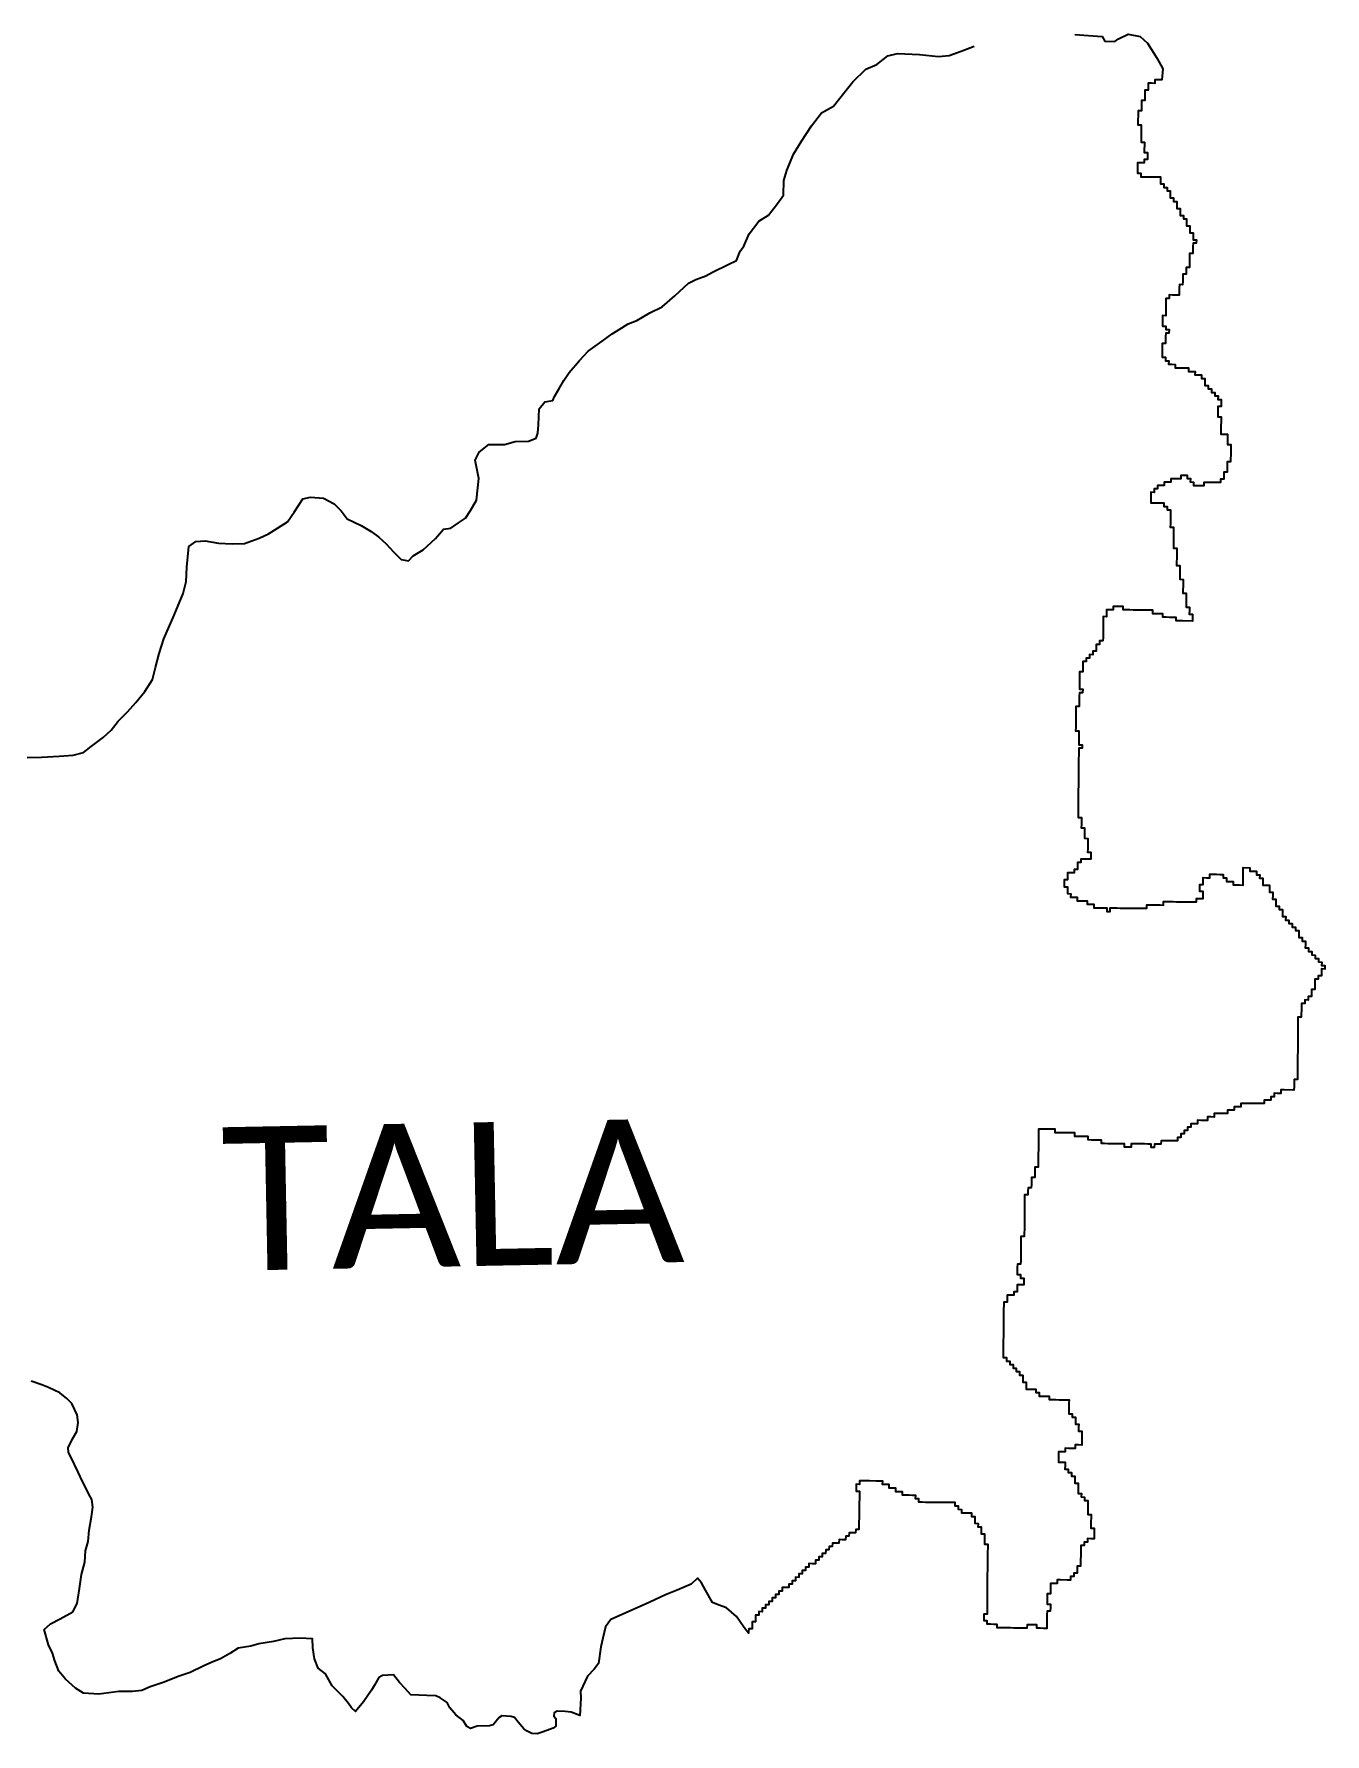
# Model space of a CAD drawing. Header units: metres. Extents: x 0 to 561379, y 0 to 4092696.
# Drawn here: x 295505 to 312149, y 2012090 to 2034008 of the extents above; entities that cross this region are included whole.
import ezdxf

# ---------------------------------------------------------------- set-up
doc = ezdxf.new("R2010")
doc.units = ezdxf.units.M
doc.layers.add('TALUKA BOUNDRY', color=150, linetype='Continuous')
doc.layers.add('TALUKA NAME', color=5, linetype='Continuous')
doc.styles.get("Standard").update_dxf_attribs({"font": 'calibri.ttf'})

msp = doc.modelspace()

# ---------------------------------------------------------------- linework, layer by layer
at = {"layer": 'TALUKA BOUNDRY'}
for points in [[(295417, 2024682), (295604, 2024683), (295830, 2024697), (296011, 2024710), (296144, 2024744), (296244, 2024823), (296398, 2024937), (296498, 2025033), (296590, 2025148), (296710, 2025268), (296816, 2025391), (296936, 2025529), (297034, 2025685), (297072, 2025841), (297119, 2026019), (297178, 2026210), (297314, 2026517), (297430, 2026794), (297466, 2026948), (297476, 2027134), (297502, 2027400), (297590, 2027465), (297714, 2027472), (297884, 2027444), (298062, 2027436), (298218, 2027440), (298408, 2027506), (298530, 2027564), (298644, 2027637), (298775, 2027719), (298861, 2027845), (298973, 2028013), (299072, 2028035), (299236, 2028022), (299374, 2027949), (299466, 2027859), (299541, 2027758), (299722, 2027673), (299851, 2027595), (299952, 2027523), (300047, 2027433), (300139, 2027331), (300237, 2027233), (300333, 2027214), (300393, 2027281), (300521, 2027357), (300681, 2027503), (300784, 2027625), (300878, 2027639), (300977, 2027706), (301069, 2027767), (301132, 2027864), (301212, 2028000), (301238, 2028278), (301195, 2028515), (301244, 2028615), (301370, 2028715), (301573, 2028716), (301707, 2028756), (301879, 2028760), (301981, 2028797), (301999, 2028862), (302008, 2028969), (302019, 2029176), (302091, 2029267), (302196, 2029284), (302216, 2029334), (302273, 2029428), (302334, 2029540), (302403, 2029643), (302537, 2029798), (302649, 2029921), (302831, 2030050), (302959, 2030142), (303050, 2030200), (303167, 2030273), (303278, 2030316), (303352, 2030357), (303446, 2030415), (303602, 2030491), (303767, 2030634), (303944, 2030796), (304038, 2030843), (304166, 2030892), (304251, 2030938), (304456, 2031037), (304564, 2031089), (304610, 2031207), (304656, 2031273), (304725, 2031430), (304851, 2031594), (304974, 2031673), (305091, 2031823), (305166, 2031931), (305173, 2032118), (305211, 2032248), (305298, 2032460), (305402, 2032625), (305528, 2032825), (305657, 2032992), (305811, 2033077), (305957, 2033263), (306060, 2033390), (306228, 2033557), (306370, 2033617), (306513, 2033728), (306637, 2033757), (306920, 2033742), (307168, 2033719), (307304, 2033732), (307457, 2033787), (307625, 2033850)], [(308924, 2034003), (309277, 2033976), (309310, 2033914), (309440, 2033912), (309489, 2033947), (309611, 2034008), (309766, 2033977), (309861, 2033890), (309987, 2033692), (310059, 2033561), (310047, 2033416), (310042, 2033416), (309956, 2033417), (309956, 2033372), (309913, 2033373), (309870, 2033373), (309870, 2033328), (309870, 2033284), (309827, 2033284), (309826, 2033239), (309826, 2033195), (309826, 2033150), (309783, 2033150), (309783, 2033106), (309782, 2033061), (309782, 2033016), (309739, 2033017), (309739, 2032972), (309738, 2032883), (309737, 2032838), (309780, 2032838), (309779, 2032793), (309779, 2032748), (309779, 2032703), (309778, 2032659), (309778, 2032614), (309820, 2032614), (309820, 2032569), (309819, 2032524), (309819, 2032480), (309862, 2032479), (309861, 2032434), (309861, 2032390), (309818, 2032390), (309818, 2032346), (309775, 2032346), (309732, 2032346), (309732, 2032302), (309731, 2032257), (309731, 2032212), (309774, 2032212), (309773, 2032167), (309816, 2032167), (309987, 2032165), (310029, 2032165), (310029, 2032120), (310028, 2032075), (310071, 2032075), (310071, 2032030), (310113, 2032030), (310113, 2031985), (310155, 2031985), (310155, 2031940), (310155, 2031895), (310197, 2031895), (310197, 2031850), (310239, 2031850), (310239, 2031805), (310239, 2031760), (310281, 2031760), (310281, 2031715), (310280, 2031670), (310323, 2031670), (310323, 2031625), (310365, 2031625), (310365, 2031580), (310364, 2031536), (310407, 2031535), (310407, 2031490), (310406, 2031446), (310449, 2031445), (310448, 2031401), (310448, 2031356), (310491, 2031356), (310490, 2031311), (310448, 2031311), (310447, 2031267), (310447, 2031222), (310446, 2031177), (310404, 2031178), (310403, 2031133), (310403, 2031088), (310402, 2031044), (310402, 2030999), (310359, 2030999), (310359, 2030955), (310358, 2030910), (310316, 2030910), (310315, 2030866), (310315, 2030821), (310314, 2030776), (310272, 2030777), (310271, 2030732), (310271, 2030687), (310270, 2030643), (310228, 2030643), (310185, 2030643), (310142, 2030644), (310142, 2030599), (310099, 2030600), (310099, 2030555), (310098, 2030510), (310098, 2030466), (310097, 2030421), (310097, 2030376), (310054, 2030377), (310054, 2030332), (310053, 2030287), (310053, 2030242), (310096, 2030242), (310095, 2030197), (310138, 2030197), (310137, 2030152), (310095, 2030153), (310094, 2030108), (310094, 2030063), (310093, 2030019), (310051, 2030019), (310050, 2029974), (310050, 2029930), (310049, 2029885), (310049, 2029840), (310092, 2029840), (310091, 2029795), (310134, 2029795), (310133, 2029750), (310176, 2029750), (310219, 2029749), (310218, 2029705), (310261, 2029704), (310304, 2029704), (310346, 2029703), (310389, 2029703), (310389, 2029658), (310431, 2029658), (310474, 2029657), (310473, 2029613), (310516, 2029612), (310559, 2029612), (310558, 2029567), (310601, 2029567), (310601, 2029522), (310600, 2029477), (310643, 2029477), (310642, 2029432), (310685, 2029432), (310685, 2029387), (310727, 2029387), (310727, 2029342), (310770, 2029342), (310769, 2029297), (310812, 2029296), (310811, 2029252), (310811, 2029207), (310768, 2029207), (310768, 2029163), (310767, 2029118), (310767, 2029073), (310810, 2029073), (310809, 2029028), (310808, 2028939), (310808, 2028894), (310807, 2028850), (310850, 2028849), (310893, 2028849), (310892, 2028804), (310892, 2028759), (310891, 2028715), (310934, 2028714), (310934, 2028669), (310933, 2028625), (310933, 2028580), (310932, 2028535), (310932, 2028491), (310889, 2028491), (310889, 2028446), (310888, 2028402), (310888, 2028357), (310845, 2028357), (310845, 2028313), (310844, 2028268), (310802, 2028269), (310801, 2028224), (310759, 2028224), (310716, 2028225), (310673, 2028225), (310631, 2028226), (310588, 2028226), (310587, 2028181), (310545, 2028182), (310502, 2028182), (310459, 2028183), (310460, 2028227), (310417, 2028228), (310418, 2028272), (310375, 2028273), (310375, 2028317), (310333, 2028318), (310290, 2028318), (310290, 2028274), (310247, 2028274), (310204, 2028274), (310162, 2028275), (310161, 2028230), (310118, 2028231), (310076, 2028231), (310075, 2028186), (310033, 2028187), (309990, 2028187), (309989, 2028142), (309947, 2028143), (309946, 2028098), (309904, 2028099), (309903, 2028054), (309903, 2028009), (309902, 2027965), (309945, 2027964), (309988, 2027964), (310030, 2027963), (310073, 2027963), (310073, 2027918), (310115, 2027918), (310115, 2027873), (310158, 2027873), (310157, 2027828), (310157, 2027783), (310156, 2027739), (310156, 2027694), (310155, 2027649), (310198, 2027649), (310198, 2027604), (310197, 2027559), (310197, 2027515), (310196, 2027470), (310196, 2027425), (310195, 2027381), (310238, 2027380), (310238, 2027335), (310237, 2027291), (310237, 2027246), (310236, 2027201), (310236, 2027157), (310279, 2027156), (310278, 2027112), (310278, 2027067), (310277, 2027022), (310277, 2026978), (310319, 2026977), (310319, 2026932), (310319, 2026888), (310318, 2026843), (310318, 2026798), (310360, 2026798), (310360, 2026753), (310359, 2026709), (310359, 2026664), (310359, 2026619), (310401, 2026619), (310401, 2026574), (310400, 2026529), (310443, 2026529), (310443, 2026484), (310442, 2026440), (310314, 2026441), (310271, 2026441), (310229, 2026442), (310229, 2026486), (310187, 2026487), (310144, 2026487), (310101, 2026488), (310059, 2026488), (310059, 2026533), (310016, 2026533), (309974, 2026534), (309931, 2026534), (309931, 2026579), (309889, 2026579), (309846, 2026580), (309803, 2026580), (309761, 2026580), (309675, 2026581), (309633, 2026582), (309590, 2026582), (309547, 2026582), (309548, 2026627), (309505, 2026628), (309462, 2026628), (309420, 2026628), (309419, 2026584), (309376, 2026584), (309334, 2026585), (309333, 2026540), (309333, 2026495), (309290, 2026496), (309290, 2026451), (309289, 2026406), (309289, 2026362), (309288, 2026317), (309288, 2026272), (309288, 2026227), (309287, 2026183), (309244, 2026183), (309244, 2026139), (309201, 2026139), (309201, 2026094), (309200, 2026050), (309158, 2026050), (309157, 2026005), (309115, 2026006), (309114, 2025961), (309071, 2025961), (309071, 2025917), (309028, 2025917), (309028, 2025873), (309027, 2025828), (309027, 2025783), (308984, 2025784), (308984, 2025739), (308983, 2025694), (308983, 2025649), (308983, 2025605), (308982, 2025560), (309025, 2025560), (309024, 2025515), (308982, 2025515), (308981, 2025471), (308981, 2025426), (308980, 2025381), (308980, 2025337), (308937, 2025337), (308937, 2025292), (308936, 2025248), (308936, 2025203), (308935, 2025158), (308935, 2025114), (308935, 2025069), (308934, 2025024), (308977, 2025024), (308976, 2024979), (308976, 2024934), (308975, 2024890), (308975, 2024845), (309018, 2024845), (309017, 2024800), (308975, 2024800), (308974, 2024756), (308974, 2024711), (308973, 2024666), (308973, 2024622), (308970, 2024309), (308969, 2024264), (308967, 2024041), (308967, 2023996), (308966, 2023951), (308966, 2023907), (309008, 2023906), (309008, 2023861), (309008, 2023817), (309007, 2023772), (309050, 2023772), (309049, 2023727), (309049, 2023682), (309048, 2023638), (309091, 2023637), (309091, 2023592), (309090, 2023548), (309090, 2023503), (309089, 2023458), (309132, 2023458), (309132, 2023413), (309131, 2023369), (309088, 2023369), (309046, 2023369), (309003, 2023370), (309003, 2023325), (308960, 2023326), (308960, 2023281), (308959, 2023236), (308916, 2023237), (308916, 2023192), (308873, 2023192), (308831, 2023193), (308830, 2023148), (308830, 2023103), (308787, 2023104), (308787, 2023059), (308786, 2023014), (308829, 2023014), (308828, 2022969), (308828, 2022925), (308871, 2022924), (308870, 2022879), (308913, 2022879), (308956, 2022879), (308955, 2022834), (308998, 2022834), (309040, 2022833), (309083, 2022833), (309083, 2022788), (309125, 2022788), (309168, 2022787), (309168, 2022742), (309210, 2022742), (309253, 2022742), (309296, 2022741), (309338, 2022741), (309338, 2022696), (309381, 2022696), (309381, 2022740), (309424, 2022740), (309467, 2022740), (309509, 2022739), (309552, 2022739), (309595, 2022738), (309637, 2022738), (309765, 2022737), (309808, 2022736), (309851, 2022736), (309851, 2022780), (309894, 2022780), (309937, 2022780), (309979, 2022779), (310022, 2022779), (310065, 2022778), (310065, 2022823), (310108, 2022823), (310150, 2022822), (310193, 2022822), (310236, 2022821), (310279, 2022821), (310492, 2022819), (310492, 2022863), (310535, 2022863), (310578, 2022863), (310578, 2022907), (310579, 2022952), (310536, 2022952), (310536, 2022997), (310537, 2023042), (310580, 2023041), (310580, 2023086), (310580, 2023131), (310623, 2023130), (310666, 2023130), (310666, 2023175), (310709, 2023174), (310752, 2023174), (310794, 2023173), (310837, 2023173), (310837, 2023128), (310879, 2023128), (310879, 2023083), (310922, 2023083), (310964, 2023082), (310964, 2023038), (311006, 2023037), (311049, 2023037), (311092, 2023036), (311092, 2023081), (311093, 2023126), (311094, 2023260), (311179, 2023259), (311179, 2023214), (311222, 2023214), (311264, 2023213), (311264, 2023169), (311307, 2023168), (311306, 2023124), (311349, 2023123), (311348, 2023079), (311348, 2023034), (311391, 2023033), (311433, 2023033), (311433, 2022988), (311433, 2022944), (311475, 2022943), (311475, 2022899), (311474, 2022854), (311517, 2022853), (311517, 2022809), (311516, 2022764), (311559, 2022764), (311558, 2022719), (311601, 2022719), (311601, 2022674), (311600, 2022629), (311643, 2022629), (311642, 2022584), (311685, 2022584), (311685, 2022539), (311727, 2022539), (311727, 2022494), (311770, 2022493), (311769, 2022449), (311812, 2022448), (311812, 2022404), (311811, 2022359), (311854, 2022359), (311853, 2022314), (311896, 2022313), (311896, 2022269), (311895, 2022224), (311938, 2022224), (311937, 2022179), (311980, 2022179), (311980, 2022134), (312022, 2022133), (312022, 2022089), (312065, 2022088), (312064, 2022044), (312107, 2022043), (312106, 2021999), (312149, 2021998), (312149, 2021953), (312106, 2021954), (312106, 2021909), (312105, 2021864), (312062, 2021865), (312062, 2021820), (312019, 2021821), (312019, 2021776), (312018, 2021731), (312018, 2021687), (311975, 2021687), (311975, 2021642), (311974, 2021598), (311932, 2021598), (311931, 2021553), (311889, 2021554), (311888, 2021509), (311845, 2021509), (311845, 2021465), (311845, 2021420), (311844, 2021375), (311844, 2021331), (311801, 2021331), (311801, 2021286), (311797, 2020929), (311797, 2020884), (311796, 2020839), (311796, 2020795), (311795, 2020750), (311795, 2020705), (311795, 2020661), (311794, 2020616), (311794, 2020571), (311793, 2020527), (311751, 2020527), (311750, 2020482), (311750, 2020438), (311749, 2020393), (311621, 2020394), (311578, 2020395), (311578, 2020350), (311535, 2020350), (311493, 2020351), (311492, 2020306), (311449, 2020307), (311449, 2020262), (311406, 2020262), (311364, 2020263), (311363, 2020218), (311321, 2020218), (311278, 2020219), (311235, 2020219), (311107, 2020220), (311064, 2020221), (311064, 2020176), (311021, 2020177), (310978, 2020177), (310978, 2020132), (310935, 2020133), (310893, 2020133), (310892, 2020088), (310850, 2020089), (310807, 2020089), (310764, 2020090), (310721, 2020090), (310721, 2020045), (310678, 2020046), (310636, 2020046), (310635, 2020002), (310592, 2020002), (310550, 2020002), (310507, 2020003), (310507, 2019958), (310464, 2019959), (310421, 2019959), (310421, 2019914), (310378, 2019915), (310378, 2019870), (310335, 2019870), (310335, 2019826), (310292, 2019826), (310291, 2019782), (310249, 2019782), (310248, 2019737), (310206, 2019738), (310163, 2019738), (310120, 2019739), (310077, 2019739), (310035, 2019739), (310034, 2019695), (309992, 2019695), (309949, 2019695), (309948, 2019651), (309906, 2019651), (309906, 2019696), (309864, 2019696), (309821, 2019697), (309778, 2019697), (309735, 2019698), (309693, 2019698), (309650, 2019698), (309650, 2019654), (309607, 2019654), (309564, 2019655), (309565, 2019699), (309522, 2019700), (309479, 2019700), (309437, 2019701), (309394, 2019701), (309351, 2019701), (309308, 2019702), (309266, 2019702), (309266, 2019747), (309223, 2019747), (309181, 2019748), (309138, 2019748), (309095, 2019749), (309096, 2019793), (309053, 2019794), (309010, 2019794), (308968, 2019795), (308925, 2019795), (308925, 2019840), (308883, 2019840), (308840, 2019841), (308797, 2019841), (308755, 2019841), (308669, 2019842), (308670, 2019887), (308627, 2019887), (308584, 2019888), (308542, 2019888), (308499, 2019889), (308456, 2019889), (308456, 2019844), (308455, 2019800), (308451, 2019397), (308409, 2019398), (308408, 2019353), (308408, 2019308), (308407, 2019264), (308365, 2019264), (308364, 2019219), (308364, 2019175), (308363, 2019130), (308321, 2019131), (308320, 2019086), (308320, 2019041), (308277, 2019042), (308277, 2018997), (308276, 2018952), (308276, 2018908), (308275, 2018863), (308275, 2018818), (308274, 2018773), (308274, 2018729), (308273, 2018684), (308273, 2018639), (308273, 2018595), (308272, 2018550), (308272, 2018505), (308229, 2018506), (308229, 2018461), (308228, 2018416), (308228, 2018372), (308227, 2018327), (308226, 2018193), (308225, 2018148), (308183, 2018149), (308182, 2018104), (308182, 2018059), (308181, 2018015), (308224, 2018014), (308224, 2017969), (308266, 2017969), (308266, 2017924), (308266, 2017880), (308223, 2017880), (308180, 2017880), (308180, 2017836), (308179, 2017791), (308137, 2017792), (308136, 2017747), (308093, 2017747), (308051, 2017748), (308050, 2017703), (308050, 2017658), (308007, 2017659), (308007, 2017614), (308006, 2017569), (308006, 2017525), (308005, 2017480), (308005, 2017435), (308004, 2017391), (308004, 2017346), (308004, 2017301), (308003, 2017256), (308003, 2017212), (308002, 2017167), (308001, 2017078), (308001, 2017033), (308000, 2016988), (308000, 2016944), (308043, 2016943), (308042, 2016899), (308085, 2016898), (308085, 2016853), (308127, 2016853), (308127, 2016808), (308169, 2016808), (308169, 2016763), (308212, 2016763), (308211, 2016718), (308254, 2016718), (308254, 2016673), (308253, 2016628), (308296, 2016628), (308295, 2016583), (308295, 2016538), (308338, 2016538), (308380, 2016538), (308423, 2016537), (308423, 2016493), (308465, 2016492), (308465, 2016447), (308508, 2016447), (308550, 2016447), (308593, 2016446), (308593, 2016401), (308635, 2016401), (308678, 2016401), (308721, 2016400), (308806, 2016399), (308849, 2016399), (308848, 2016354), (308848, 2016310), (308847, 2016265), (308847, 2016220), (308890, 2016220), (308889, 2016175), (308932, 2016175), (308932, 2016130), (308931, 2016085), (308974, 2016085), (308973, 2016040), (308973, 2015995), (309016, 2015995), (309015, 2015950), (309015, 2015906), (309014, 2015861), (309014, 2015816), (308971, 2015817), (308928, 2015817), (308928, 2015772), (308885, 2015773), (308843, 2015773), (308800, 2015774), (308799, 2015729), (308714, 2015730), (308714, 2015685), (308713, 2015640), (308713, 2015596), (308798, 2015595), (308798, 2015550), (308797, 2015506), (308840, 2015505), (308840, 2015460), (308882, 2015460), (308882, 2015415), (308924, 2015415), (308924, 2015370), (308924, 2015326), (308966, 2015325), (308966, 2015280), (308965, 2015236), (308965, 2015191), (309008, 2015191), (309007, 2015146), (309050, 2015145), (309050, 2015101), (309092, 2015100), (309092, 2015056), (309091, 2015011), (309091, 2014966), (309090, 2014922), (309133, 2014921), (309133, 2014876), (309132, 2014832), (309132, 2014787), (309131, 2014742), (309174, 2014742), (309174, 2014697), (309173, 2014653), (309173, 2014608), (309130, 2014608), (309087, 2014609), (309087, 2014564), (309044, 2014565), (309044, 2014520), (309001, 2014520), (309001, 2014476), (309000, 2014431), (309000, 2014386), (308999, 2014341), (308999, 2014297), (308998, 2014252), (308956, 2014253), (308955, 2014208), (308955, 2014163), (308912, 2014164), (308912, 2014119), (308869, 2014119), (308869, 2014075), (308826, 2014075), (308740, 2014076), (308698, 2014076), (308697, 2014032), (308655, 2014032), (308612, 2014032), (308611, 2013988), (308611, 2013943), (308611, 2013898), (308568, 2013899), (308567, 2013854), (308567, 2013809), (308567, 2013765), (308609, 2013764), (308609, 2013720), (308608, 2013675), (308566, 2013675), (308565, 2013631), (308564, 2013541), (308564, 2013497), (308563, 2013452), (308521, 2013452), (308478, 2013453), (308435, 2013453), (308436, 2013498), (308393, 2013498), (308350, 2013499), (308308, 2013499), (308307, 2013454), (308264, 2013455), (308222, 2013455), (308136, 2013456), (308094, 2013457), (308051, 2013457), (308008, 2013457), (307965, 2013458), (307923, 2013458), (307923, 2013503), (307880, 2013503), (307838, 2013504), (307795, 2013504), (307795, 2013549), (307753, 2013549), (307753, 2013594), (307754, 2013639), (307796, 2013638), (307797, 2013683), (307798, 2013772), (307798, 2013817), (307799, 2013862), (307799, 2013906), (307799, 2013951), (307804, 2014398), (307804, 2014443), (307805, 2014487), (307805, 2014532), (307763, 2014532), (307763, 2014577), (307763, 2014622), (307764, 2014667), (307721, 2014667), (307722, 2014712), (307722, 2014756), (307679, 2014757), (307680, 2014801), (307637, 2014802), (307637, 2014847), (307638, 2014891), (307595, 2014892), (307596, 2014936), (307553, 2014937), (307510, 2014937), (307468, 2014938), (307468, 2014982), (307425, 2014983), (307426, 2015027), (307383, 2015028), (307383, 2015073), (307341, 2015073), (307298, 2015073), (307255, 2015074), (307213, 2015074), (307170, 2015075), (307127, 2015075), (307084, 2015076), (307042, 2015076), (306999, 2015076), (306956, 2015077), (306914, 2015077), (306914, 2015122), (306871, 2015122), (306872, 2015167), (306829, 2015167), (306786, 2015168), (306701, 2015169), (306701, 2015213), (306659, 2015214), (306616, 2015214), (306616, 2015259), (306574, 2015259), (306531, 2015260), (306531, 2015305), (306489, 2015305), (306446, 2015305), (306447, 2015350), (306404, 2015351), (306361, 2015351), (306276, 2015352), (306190, 2015353), (306148, 2015353), (306147, 2015308), (306104, 2015309), (306104, 2015264), (306104, 2015219), (306146, 2015219), (306141, 2014727), (306099, 2014728), (306098, 2014683), (306055, 2014684), (306013, 2014684), (306012, 2014639), (305970, 2014640), (305969, 2014595), (305926, 2014595), (305884, 2014596), (305883, 2014551), (305841, 2014552), (305798, 2014552), (305797, 2014507), (305755, 2014508), (305754, 2014463), (305712, 2014464), (305711, 2014419), (305668, 2014419), (305668, 2014375), (305625, 2014375), (305625, 2014330), (305582, 2014331), (305582, 2014286), (305539, 2014286), (305496, 2014287), (305496, 2014242), (305453, 2014243), (305453, 2014198), (305410, 2014198), (305409, 2014154), (305367, 2014154), (305366, 2014109), (305324, 2014110), (305323, 2014065), (305280, 2014066), (305280, 2014021), (305237, 2014021), (305237, 2013977), (305194, 2013977), (305151, 2013978), (305151, 2013933), (305108, 2013933), (305108, 2013889), (305065, 2013889), (305065, 2013844), (305022, 2013845), (305021, 2013800), (304979, 2013800), (304978, 2013756), (304936, 2013756), (304935, 2013712), (304892, 2013712), (304892, 2013667), (304849, 2013668), (304849, 2013623), (304806, 2013623), (304806, 2013579), (304805, 2013534), (304762, 2013534), (304762, 2013490), (304762, 2013445), (304719, 2013446), (304718, 2013401), (304718, 2013392), (304658, 2013467), (304560, 2013607), (304434, 2013718), (304327, 2013754), (304251, 2013785), (304162, 2013945), (304112, 2014041), (304059, 2014098), (303979, 2014021), (303797, 2013943), (303646, 2013886), (303445, 2013790), (303166, 2013665), (302941, 2013567), (302875, 2013470), (302837, 2013324), (302813, 2013214), (302783, 2012999), (302725, 2012925), (302640, 2012834), (302553, 2012643), (302555, 2012554), (302541, 2012330), (302430, 2012372), (302353, 2012378), (302249, 2012384), (302211, 2012363), (302205, 2012318), (302232, 2012291), (302234, 2012193), (302198, 2012163), (302069, 2012118), (301992, 2012090), (301923, 2012096), (301865, 2012125), (301822, 2012155), (301749, 2012241), (301702, 2012301), (301659, 2012316), (301536, 2012326), (301501, 2012303), (301423, 2012206), (301376, 2012197), (301218, 2012192), (301133, 2012162), (301086, 2012187), (301040, 2012264), (300944, 2012336), (300865, 2012426), (300831, 2012496), (300740, 2012557), (300687, 2012584), (300571, 2012587), (300364, 2012596), (300291, 2012677), (300216, 2012755), (300138, 2012851), (299997, 2012845), (299949, 2012817), (299895, 2012721), (299858, 2012653), (299753, 2012506), (299648, 2012382), (299599, 2012426), (299558, 2012484), (299488, 2012574), (299412, 2012648), (299349, 2012712), (299265, 2012864), (299167, 2012937), (299121, 2013059), (299102, 2013200), (299094, 2013319), (298936, 2013324), (298738, 2013318), (298595, 2013284), (298403, 2013252), (298302, 2013222), (298138, 2013197), (298031, 2013128), (297909, 2013057), (297809, 2013020), (297687, 2012966), (297517, 2012883), (297375, 2012835), (297170, 2012755), (297002, 2012697), (296894, 2012652), (296775, 2012638), (296600, 2012636), (296341, 2012604), (296144, 2012618), (296042, 2012681), (295913, 2012799), (295825, 2012902), (295774, 2013034), (295742, 2013133), (295692, 2013240), (295635, 2013438), (295719, 2013509), (295841, 2013575), (296004, 2013666), (296063, 2013773), (296093, 2013966), (296116, 2014147), (296160, 2014307), (296170, 2014450), (296204, 2014573), (296217, 2014716), (296247, 2014891), (296265, 2015015), (296252, 2015114), (296210, 2015181), (296172, 2015264), (296129, 2015345), (296074, 2015465), (296026, 2015565), (295948, 2015724), (295947, 2015778), (296001, 2015897), (296058, 2015989), (296074, 2016106), (296062, 2016206), (295993, 2016349), (295929, 2016415), (295837, 2016489), (295694, 2016559), (295606, 2016591), (295467, 2016641)]]:
    msp.add_lwpolyline(points, dxfattribs=at)

# ---------------------------------------------------------------- texts
at = {"layer": 'TALUKA NAME', "insert": (297905, 2019912), "char_height": 1851.58, "attachment_point": 1, "rotation": 1.1028}
msp.add_mtext_dynamic_manual_height_columns('{\\fCalibri|b0|i0|c0|p34;TALA}', width=1561.48, gutter_width=9258, heights=[0], dxfattribs=at)

doc.saveas('drawing.dxf')
